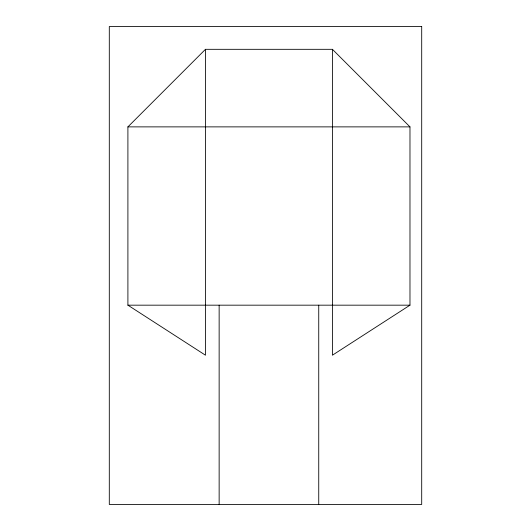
<?xml version="1.0" encoding="UTF-8"?>
<svg xmlns="http://www.w3.org/2000/svg" width="531" height="531" viewBox="0 0 531 531"><rect width="100%" height="100%" fill="white"/><g stroke="black" fill="none" stroke-linecap="round" stroke-linejoin="round"><path stroke-width="0.8" d="M205.464 49.317L205.464 355.199L127.905 305.172L127.905 126.876L205.464 49.317L332.426 49.317L409.978 126.876L409.978 305.172L332.426 355.199L332.426 49.317M127.905 126.876L409.978 126.876M127.905 305.172L409.978 305.172M318.739 305.225L318.739 504.45M219.144 305.225L219.144 504.45M421.7 26.55L109.3 26.55L109.3 504.45L421.7 504.45L421.7 26.55"/></g></svg>
